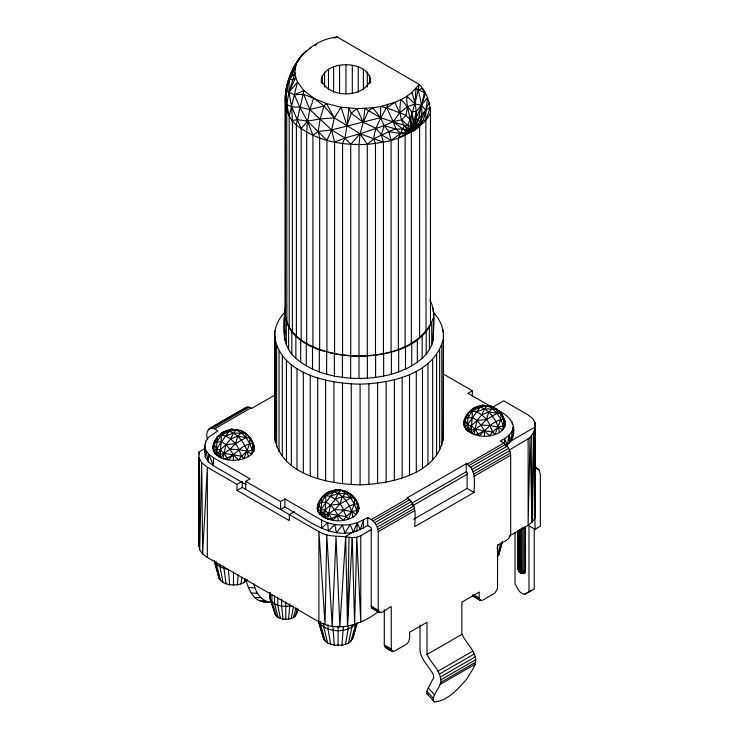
<?xml version="1.0" encoding="UTF-8"?>
<svg xmlns="http://www.w3.org/2000/svg" width="739" height="739" viewBox="0 0 739 739"><rect width="100%" height="100%" fill="white"/><g stroke="black" fill="none" stroke-linecap="round" stroke-linejoin="round"><path stroke-width="1.11" d="M199.16 468.914L198.68 545.373L199.687 549.788L202.643 553.908L207.345 557.446L318.915 621.869C338.896 632.815 361.787 624.095 378.691 611.513M534.666 481.486L534.999 422.625L532.597 418.468L528.117 414.93L503.712 400.834L492.146 407.512M509.199 441.95L535.091 427.003L533.798 432.139L534.5 518.861L535.341 515.175L534.999 422.625L534.5 518.861L532.034 522.297L528.117 525.244L509.189 536.172M494.687 408.713C506.464 414.025 516.69 421.507 513.143 435.992C512.062 440.268 509.31 443.88 505.467 446.042M513.245 426.505C512.801 433.811 506.039 437.968 500.229 441.1C505.882 443.511 510.473 448.869 510.686 455.187L510.686 533.697C510.335 540.477 502.021 542.01 497.606 545.271L497.495 588.66L495.028 592.927L482.789 600.123C478.013 602.377 479.177 594.387 479.306 592.078L461.875 602.137L461.875 634.348C466.161 642.856 474.466 649.849 475.787 659.668C475.648 666.846 470.161 672.675 466.956 678.799C458.448 688.6 448.148 700.711 434.486 701.911L426.92 693.561L426.957 691.196L428.269 687.917L433.821 677.367L433.396 674.864C429.47 666.596 420.907 659.992 420.029 650.449L420.029 625.148M384.289 609.499L384.289 644.916C384.677 648.362 391.578 652.343 394.755 650.957L406.081 644.417C410.228 641.923 409.822 636.464 409.572 632.335L427.003 622.266L427.003 654.477C431.336 663.604 441.562 671.354 440.823 682.337C439.262 688.757 433.156 693.792 433.239 700.609L434.486 701.911M355.265 530.824L345.704 536.348L347.496 626.284L349.03 537.253C339.044 535.526 328.116 537.447 318.915 531.683L242.207 487.398L236.979 490.419L236.979 484.378L207.345 467.27L201.71 462.725L198.92 457.376L199.262 451.797L205.239 448.351M291.443 73.364C282.547 91.35 281.485 117.058 301.189 128.521C320.329 141.722 344.457 145.546 367.292 144.336L373.74 138.83L388.843 131.625L400.603 133.473L410.228 131.875C412.861 119.866 405.683 108.384 406.94 96.236L411.882 92.578L419.207 84.348L337.104 36.95C305.216 40.7 284.635 71.138 285.051 101.899L285.051 313.271C287.573 340.651 319.193 351.598 342.554 354.896C373.685 358.249 412.667 353.371 430.458 324.319L430.458 112.947C430.486 102.416 426.32 92.089 419.207 84.348C416.657 98.324 412.889 112.097 407.808 125.279L410.265 129.888L412.011 130.443C419.983 126.868 426.542 120.873 430.458 112.947M528.117 439.086L528.117 525.244L530.029 437.7L532.034 522.297L533.798 432.139L530.029 437.7L509.189 450.014M228.739 430.504L231.566 429.257L241.08 430.606L245.671 433.257L249.874 437.811L249.754 443.594L243.972 458.623C233.487 462.346 210.901 460.332 213.248 445.007C215.446 436.5 222.984 430.486 231.566 429.257C242.429 429.775 249.329 440.583 252.101 450.079L251.639 454.189L248.313 456.693L243.972 458.623C239.39 454.818 239.704 447.936 235.418 443.686C231.723 439.409 226.993 435.271 221.007 435.363L217.238 437.026L213.248 445.007L214.818 442.818M319.488 501.181L317.853 511.665L321.077 509.347L330.305 496.414L338.092 493.43L350.268 493.643L354.48 498.206L354.351 503.989L348.568 519.009C334.906 524.939 306.103 515.951 321.834 497.412C331.312 485.19 352.854 488.581 357.685 503.499C361.74 510.455 355.237 517.355 348.568 519.009C343.986 515.203 344.3 508.33 340.023 504.072C336.328 499.795 331.589 495.666 325.603 495.749L321.834 497.412L317.853 505.402L318.897 503.943M468.046 414.348L465.93 416.639L465.034 419.66L464.295 427.114L467.519 424.805L476.738 411.863L484.535 408.889L496.71 409.101L500.922 413.655L500.793 419.438L495.01 434.467C481.338 440.398 452.545 431.4 468.277 412.87C477.754 400.64 499.296 404.03 504.127 418.958C508.183 425.913 501.679 432.805 495.01 434.467C490.428 430.661 490.742 423.78 486.465 419.53C482.761 415.244 478.031 411.115 472.045 411.207L468.277 412.87L464.295 420.851L465.339 419.392M411.882 92.578C416.029 104.504 418.486 117.436 413.618 129.556C401.083 140.179 383.236 142.599 367.292 144.336L360.087 133.759L334.388 117.87L323.978 105.982L303.895 90.537L297.521 82.047L295.757 77.53L294.99 72.912L295.231 68.274L296.478 63.693L298.704 59.24L301.882 54.982M217.007 438.504L214.892 440.795L213.996 443.816L213.904 450.984L215.345 454.189L216.472 448.961L217.238 437.026L218.956 435.982M357.288 503.943L358.341 505.402L355.117 498.511L345.676 490.992L336.171 489.652L333.834 491.694L325.603 495.749C326.592 503.259 324.088 510.621 325.336 518.131L328.707 513.753L334.721 509.614L343.783 510.086L351.764 511.637L356.244 514.584L356.697 510.464C354.323 502.049 349.048 494.003 340.864 490.308L333.834 491.694L329.927 491.527L325.603 495.749L321.705 502.104L318.592 504.21L318.5 511.37L319.941 514.584L321.077 509.347L321.834 497.412L324.421 495.851L326.703 492.95L332.402 491.315M487.916 406.145L482.604 405.101L480.276 407.143L472.045 411.207C473.034 418.708 470.531 426.08 471.778 433.581L475.149 429.211L481.154 425.064L490.225 425.535L498.206 427.087L502.686 430.033L504.127 418.958L502.686 417.932L504.774 420.851L501.55 413.96L492.119 406.45L487.306 405.766L480.276 407.143L476.369 406.977L472.045 411.207L468.147 417.553L465.034 419.66L464.942 426.828L466.383 430.033L467.519 424.805L468.277 412.87L470.004 411.826M245.699 489.412L245.699 481.357L280.561 501.485L280.561 509.541L284.921 507.019C306.685 518.833 330.111 540.283 356.928 530.981L357.242 522.824L367.726 517.586C373.389 520.007 377.98 525.364 378.192 531.683L378.192 610.192C379.754 617.083 388.178 606.987 391.264 606.673L391.264 648.944L392.289 651.198M347.496 626.284L352.263 537.65L356.798 537.262L360.761 535.71L371.717 529.383M345.704 536.348L339.838 626.866L336.042 536.542L332.18 626.284L326.786 534.934L325.049 624.584L318.915 531.683L318.915 621.869M433.654 312.763C439.326 318.685 443.132 326.536 443.446 334.795L443.446 435.447C439.844 473.671 391.494 483.888 360.087 484.812C328.236 484.285 279.942 474.798 274.575 436.684L274.575 336.033C274.474 327.128 278.649 318.685 284.7 312.338M274.575 436.684L274.926 330.933M443.095 440.546L443.446 334.795M246.179 484.655L213.442 465.755L208.333 461.801L205.405 457.164L205.063 450.033M205.516 444.518L205.784 441.201L208.74 437.082L217.802 431.031C210.791 424.26 204.925 430.597 207.345 438.818M229.663 584.826L228.388 569.455C223.049 568.467 217.229 566.416 214.439 561.4L219.206 578.785L223.03 582.609L229.663 584.826L237.321 584.826L238.143 574.942M296.385 335.986L296.385 124.614C298.63 113.196 301.494 101.871 303.895 90.537L294.362 94.768L286.122 91.054C289.697 76.459 294.371 61.328 305.955 50.991M356.614 623.273C347.256 633.406 326.878 633.332 318.564 621.869L323.802 639.18L327.636 643.004L334.268 645.212L341.926 645.212L343.33 626.829M429.876 299.979C436.49 312.218 433.156 326.961 433.128 340.236C431.631 347.312 427.382 353.436 422.163 358.323C404.926 373.269 381.287 378.183 359.015 378.47C336.744 378.183 313.105 373.269 295.868 358.323C280.598 345.492 283.009 323.165 285.744 305.586M285.051 313.271L285.513 308.486M284.432 335.414L284.903 330.592M433.128 340.236L433.599 313.271M269.772 592.539L270.317 599.505L275.416 614.82L278.197 617.592L283.019 619.199L288.57 619.199L289.937 603.763M411.318 343.459L411.318 132.096L416.482 111.21L427.585 97.613C425.932 110.333 425.248 126.508 411.318 132.096C400.261 126.341 398.173 110.545 401.249 99.506L406.94 96.236L414.995 104.023L421.489 105.28L425.821 110.277L426.052 331.312M517.9 531.055L517.9 568.503L519.295 571.986C521.05 573.538 525.632 574.711 525.503 571.062L525.503 526.815M244.821 433.276L241.08 430.606L231.566 429.257L229.238 431.299L221.007 435.363C221.986 442.864 219.492 450.236 220.739 457.737L224.111 453.367L230.115 449.22L239.187 449.691L247.168 451.243L251.639 454.189L253.736 451.27L252.101 450.079L253.089 443.114L250.512 438.116L245.671 433.257L233.496 433.045L225.7 436.019L216.472 448.961L213.248 451.27L213.996 443.816L217.109 441.71L221.007 435.363L225.33 431.133L229.238 431.299L236.268 429.922L233.496 433.045L230.725 438.92L225.912 444.666L220.287 449.848L216.869 455.51L216.472 448.961L213.996 443.816L212.536 448.139M330.305 496.414L333.834 491.694L338.092 493.43L342.351 496.608L354.48 498.206L357.593 503.906L358.341 511.665L356.697 510.464L357.685 503.499L356.244 502.483M504.58 444.333L504.58 438.578L507.25 444.869L509.282 435.04L511.203 440.795L512.238 430.92L513.143 435.992L512.626 431.068L513.097 427.641M289.198 327.368L289.198 116.005L294.362 94.768L303.572 94.204L326.389 103.525L341.095 107.21L356.919 108.661L372.881 107.811L380.594 106.518L394.894 102.342L401.249 99.506L407.337 106.684L406.099 115.312L401.647 119.783L393.185 121.621L384.16 125.676L360.087 133.759L344.854 137.999L334.582 142.202L334.582 353.575M287.776 85.558L285.513 97.114L285.513 318.047M237.321 584.826L240.886 583.967L241.949 577.261M341.926 645.212L345.492 644.362L348.198 628.954L348.198 625.665M288.57 619.199L291.166 618.58L293.586 606.239M240.886 583.967L243.953 582.609L244.886 578.323M497.088 548.791L498.021 544.504M205.784 441.201L204.777 445.626L204.888 452.24M199.179 543.165L198.68 545.373L198.92 457.376L199.687 549.788L201.71 462.725L202.643 553.908L207.345 467.27L207.345 557.446M321.28 82.703C320.393 58.723 371.486 58.723 370.59 82.703M253.089 443.114L254.447 448.139L253.736 451.27L252.987 443.511L250.512 438.116L248.221 436.01M326.924 351.746L326.924 140.373L331.635 129.925L334.388 117.87L341.095 107.21L347.025 125.787L344.854 137.999L342.554 143.532L342.554 354.896M370.59 79.249C364.817 98.758 327.063 98.758 321.28 79.249M270.132 595.514L269.772 597.103L275.416 614.82M291.166 618.58C295.84 617.592 296.93 612.871 297.946 608.918M345.492 644.362C355.025 641.997 353.769 630.247 357.039 623.106M500.765 543.331L497.347 556.689L498.825 554.629L502.224 541.761M348.559 643.004L352.392 624.908M416.122 128.096C425.719 117.344 420.99 102.111 418.209 89.705L415.992 88.597L414.995 104.023L407.337 106.684L399.67 112.864L393.185 121.621L396.113 129.103L400.603 133.473C410.57 136.207 417.433 126.766 423.299 120.402L426.052 119.949L430.135 107.645C419.881 112.208 417.295 124.383 410.228 131.875L406.496 131.893L400.603 133.473L391.107 140.373L391.107 351.746M274.575 336.033C279.942 374.146 328.236 383.624 360.087 384.16C391.254 383.31 433.479 374.248 443.095 339.894M293.392 617.592L295.979 607.938M498.825 554.629L502.4 541.595M350.905 641.24L355.607 624.686M285.79 96.172L286.353 94.287M284.432 313.271C288.422 346.988 331.072 355.671 359.015 356.327C386.673 355.745 423.669 348.069 433.128 318.084M292.376 331.793L292.376 120.429L297.762 119.672L307.507 121.15L320.135 118.933L334.388 117.87L326.389 103.525L323.978 105.982L320.135 118.933L318.167 131.459L319.664 138.054L319.664 349.427M352.383 639.18L357.297 622.949M295.092 616.308L297.383 609.019M313.724 97.853L309.872 109.612L307.507 121.15L306.713 132.096L306.713 343.459M296.173 614.82L297.993 609.342M291.914 72.413L293.568 67.498L296.478 63.693L289.291 79.609L288.912 92.236L286.741 104.448L286.908 322.767M317.142 508.534L318.592 504.21L322.573 513.189L323.276 517.088L325.132 514.667L328.707 513.753L346.138 516.57L351.764 511.637L356.697 510.464M463.575 423.983L465.034 419.66L469.006 428.648L469.718 432.537L471.574 430.126L475.149 429.211L492.571 432.019L498.206 427.087L503.139 425.923L504.774 427.114L504.035 419.355L500.922 413.655L488.793 412.066L484.535 408.889L480.276 407.143L476.738 411.863M359.015 355.967L359.015 144.604L360.087 133.759L363.246 122.314L368.318 110.915L372.881 107.811L380.539 117.713L384.16 125.676L388.843 131.625C395.596 127.764 403.051 129.113 410.265 129.888L412.233 128.752L411.06 126.027L407.808 125.279L404.316 125.445L398.367 138.054L398.367 349.427M387.975 104.689C382.423 115.663 374.895 126.083 373.74 138.83L375.477 143.532L375.477 354.896M298.593 60.709L299.822 57.633M340.864 490.308L338.092 493.43L335.321 499.315L330.509 505.051L324.892 510.243L321.465 515.896L321.077 509.347L324.892 510.243L328.707 513.753L332.67 520.219C340.088 513.965 347.136 504.266 357.593 503.906L359.052 508.534M503.139 425.923C500.765 417.498 495.49 409.452 487.306 405.766L484.535 408.889L481.763 414.764L476.951 420.509L471.334 425.692L467.907 431.354L467.519 424.805L471.334 425.692L475.149 429.211L479.112 435.668C486.53 429.414 493.578 419.715 504.035 419.355L505.494 423.983M429.174 102.536L420.011 122.268L413.618 129.556L420.011 122.268L423.299 120.402M321.53 520.108L321.53 528.163L327.663 522.824L328.384 531.11L334.795 524.524L336.411 532.801L342.453 525.106L344.947 533.105L350.11 524.524L357.242 522.824L353.27 531.978L350.11 524.524C340.42 525.808 330.241 524.764 321.53 520.108L284.921 498.973L280.561 501.485M411.318 132.096L408.879 132.29L405.997 133.944L405.129 135.283L405.129 346.656M518.529 567.035L517.9 568.503L519.295 571.986L522.916 573.455M252.101 450.079L247.168 451.243L241.533 456.175L238.919 459.824C231.344 455.409 230.069 445.035 221.312 442.014L217.109 441.71M247.288 579.468L243.953 582.609M346.138 516.57L343.515 520.219C335.94 515.804 334.665 505.421 325.917 502.4L321.705 502.104M492.571 432.019L489.957 435.668C482.382 431.253 481.107 420.879 472.36 417.858L468.147 417.553M225.7 436.019L229.238 431.299C239.963 434.892 246.678 445.922 248.313 456.693M241.533 456.175L224.111 453.367L220.536 454.282L218.679 456.693L216.472 448.961L220.287 449.848L224.111 453.367L228.074 459.824C235.492 453.57 242.531 443.871 252.987 443.511L253.736 445.007L252.165 442.818M220.961 434.005L222.106 432.564L227.797 430.92M471.436 410.579L473.145 408.408L476.941 407.309M309.438 49.088L310.86 47.314M315.063 45.744L316.523 44.026M301.189 339.894L301.189 128.521L307.507 121.15L299.72 107.155L294.362 94.768L297.521 82.047L288.912 92.236L291.609 106.822L292.376 120.429M350.729 355.699L350.729 144.336L360.087 133.759L383.439 142.202L383.439 353.575M230.115 449.22L235.418 443.686L245.985 437.58L250.512 438.116L251.362 441.1M334.721 509.614L340.023 504.072L350.582 497.975L350.268 493.643L352.457 496.608M481.154 425.064L486.465 419.53L497.024 413.424L496.71 409.101L498.899 412.066M518.085 530.676L518.085 569.252L520.958 572.947L522.963 571.423L525.503 571.062M241.283 432.823L237.755 436.222L230.725 438.92M345.889 493.209L342.351 496.608L335.321 499.315M492.331 408.667L488.793 412.066L481.763 414.764M312.902 346.656L312.902 135.283L318.167 131.459L331.635 129.925L380.539 117.713L404.316 125.445L410.265 129.888C416.279 118.083 422.034 106.01 425.368 92.911L418.209 89.705L422.569 88.486L424.463 92.357L418.32 119.589L415.632 126.618L414.69 125.667M209.386 428.528L245.995 407.392L249.126 407.115L251.796 408.381L275.508 394.7M208.278 429.553L247.445 406.949M212.509 428.25L249.126 407.115M214.319 429.017L250.927 407.882M236.979 484.378L242.207 481.357M245.699 481.357L250.059 478.844L213.442 457.7L208.74 454.162L205.784 450.042L204.777 445.626L205.405 457.164L205.784 450.042L208.333 461.801L208.74 454.162L213.442 465.755L213.442 457.7M472.332 396.52L472.332 390.774L467.972 393.287L491.721 406.995M294.51 511.554L289.282 514.575L289.282 520.607L236.979 490.419M466.226 463.741L406.958 497.966C417.369 503.388 414.912 517.171 414.801 526.648L474.078 492.433C474.179 482.946 476.646 469.173 466.226 463.741L466.226 471.796L411.9 503.167M371.218 519.6L407.826 498.465M467.103 464.249L503.712 443.114M373.019 520.921L409.637 499.786M468.905 465.561L505.513 444.425M356.928 530.981L367.726 525.641L371.218 527.655L371.218 606.165L372.234 608.419L379.209 612.446M374.701 522.695L411.318 501.559M470.586 467.334L507.194 446.199M376.151 524.81L412.759 503.675M472.036 469.45L508.644 448.314M412.556 505.799L467.353 474.17M377.259 527.119L413.868 505.984M473.145 471.759L509.753 450.624M377.952 529.457L414.561 508.321M473.838 474.105L510.446 452.97M378.192 531.683L414.801 510.547M474.078 476.322L510.686 455.187M413.757 519.203L467.103 488.405L474.078 492.433M528.995 592.059L528.995 525.771L535.091 529.29L540.32 526.27L540.32 474.309L539.156 469.958L534.86 466.993M520.274 571.533L519.295 571.986L522.963 571.423L522.963 527.175M515.046 532.579L515.046 584.004C517.503 587.681 519.332 593.934 524.635 594.285L528.995 591.773M427.003 654.477L461.875 634.348M437.876 671.289L472.738 651.151M439.391 674.079L474.262 653.95M440.435 676.979L475.297 656.851M440.915 679.797L475.787 659.668M440.823 682.337L475.685 662.199M440.148 684.425L475.011 664.287M398.367 138.054L405.997 133.944M478.844 406.764L482.604 405.101M333.344 490.899L336.171 489.652M334.176 38.225L337.104 36.95M519.406 529.715L519.406 570.554L522.14 572.263L524.274 571.339L525.383 572.032M529.863 591.265L530.944 590.932M524.635 594.285L534.223 589.038L534.223 528.468M323.978 105.982L309.872 109.612L299.72 107.155L291.609 106.822L286.741 104.448L286.122 91.054L285.513 106.675L286.741 104.448L289.198 116.005M291.877 605.583C284.506 607.246 274.779 606.396 270.317 599.505L270.317 592.66M416.482 111.21L412.02 111.885L407.337 106.684M373.805 608.566L372.234 608.419M386.876 647.318L385.315 647.17M234.605 430.458L236.868 430.301M246.142 580.152C248.396 590.064 254.632 602.932 266.631 601.915M263.666 602.017L271.961 602.193M248.572 587.57L254.89 587.819C257.237 594.683 262.521 601.019 269.984 602.267M251.075 593.048L257.394 593.297M254.595 597.472L260.913 597.712M258.89 600.53L265.209 600.779M488.959 406.219L492.119 406.45M523.757 573.538L520.958 572.947L524.487 573.316L522.14 572.263L521.66 571.321L521.66 528.2M520.958 572.947L522.02 573.076L521.115 572.42M349.03 537.253L352.263 537.65L354.628 624.584L356.798 537.262L360.761 621.869L360.761 535.71M408.879 132.29L406.496 131.893L393.185 121.621L386.793 107.848L380.594 106.518L380.539 117.713L364.946 108.522L363.246 122.314L376.068 128.327L381.361 134.72L391.107 140.373L388.843 131.625M522.14 572.263L525.041 572.808L524.274 571.339L524.274 527.092M353.621 498.225L355.117 498.511L354.48 498.206M521.66 571.321L518.63 570.637L518.085 569.252M396.113 129.103L384.16 125.676L381.361 134.72L383.439 142.202M535.96 468.11L537.77 468.665M479.426 599.089L472.452 595.061L474.078 596.567M399.67 112.864L394.894 102.342L386.793 107.848L406.099 115.312L410.311 119.727L411.928 127.219L412.02 111.885L413.683 121.88L412.011 130.443L416.306 118.517L418.32 119.589L420.011 122.268M402.293 128.845L410.228 131.875M500.922 413.655L502.4 416.944M443.446 374.091L472.332 390.774M469.006 428.648L471.574 430.126M535.276 467.713L539.156 469.958M466.226 471.796L467.103 472.295L467.103 488.405M473.329 594.664L479.306 598.11M472.803 595.828L481.052 600.595M473.357 596.345L480.322 600.373M217.968 452.804L220.536 454.282M322.573 513.189L325.132 514.667M371.218 606.165L378.192 610.192M371.338 607.135L378.313 611.162M378.784 611.439L380.779 612.585M371.689 607.911L379.938 612.668M384.289 644.916L391.264 648.944M384.409 645.886L391.384 649.914M384.76 646.662L393.009 651.419M303.572 94.204L309.872 109.612L331.635 129.925L344.854 137.999L350.729 144.336M518.649 568.143L518.048 567.746L518.113 569.935M520.228 571.921L518.593 569.954L518.593 530.242M401.647 119.783L407.808 125.279M293.568 67.498L295.231 68.274L289.291 79.609L293.134 79.664L295.757 77.53L288.912 92.236L294.99 72.912L289.291 79.609L289.097 78.112L289.115 81.466M326.924 140.373L307.507 121.15L312.902 135.283M426.92 693.561L428.167 694.863M428.269 687.917L434.587 694.965M426.957 691.196L433.276 698.244M249.874 437.811L252.987 443.511L254.447 448.139M291.609 106.822L301.189 128.521M534.62 475.593L535.091 529.29M357.242 522.824L360.318 529.697L363.376 520.108L363.376 528.163M253.505 583.579L254.89 587.819M276.497 616.308L271.915 601.731L271.915 594.886M318.518 620.982L323.802 639.18M325.28 641.24L320.587 624.686L320.587 621.388M214.347 560.587L219.206 578.785M278.197 617.592L274.465 603.652L274.465 595.662M220.684 580.845L216.416 564.153L216.416 561.954M331.635 129.925L334.582 142.202M327.636 643.004L323.802 627.097L323.802 623.808M534.713 512.413L535.341 515.175L535.091 427.003M223.03 582.609L219.548 564.31M499.352 432.537C498.298 424.749 494.4 417.526 488.793 412.066L486.465 419.53L476.951 420.509L474.059 434.467L477.727 434.199L484.267 430.763L484.535 436.084M352.909 517.088C351.856 509.291 347.958 502.077 342.351 496.608L340.023 504.072L330.509 505.051L327.617 519.009L331.284 518.75L337.834 515.314L338.092 520.635M280.423 618.58L277.781 605.121L277.781 597.13M330.693 644.362L327.987 628.954L327.987 624.566M226.097 583.967L223.631 566.12M520.542 571.737L520.45 529.041M442.994 431.373L443.446 435.447M283.019 619.199L281.642 606.045L281.642 599.2M433.405 333.483L433.599 335.414M334.268 645.212L332.864 625.73M245.671 433.257L245.985 437.58L237.755 436.222L235.418 443.686L225.912 444.666L223.012 458.623L226.679 458.356L233.228 454.919L233.496 460.24M512.238 422.08L512.339 424.325M512.478 427.696L512.626 431.068M286.769 88.625L286.834 90.509M509.282 435.04L509.467 442.91M531.701 435.908L532.034 522.297M442.873 329.696L442.873 331.987M441.83 344.937L441.83 445.589M439.65 349.889L439.65 450.541M436.583 354.674L436.583 455.326M433.128 308.449L433.128 311.766M432.675 359.246L432.675 459.898M431.724 322.851L431.724 344.993M429.405 327.488L429.405 349.63M427.955 363.56L427.955 464.212M426.209 331.95L426.209 354.092M422.477 367.569L422.477 468.221M422.163 336.18L422.163 358.323M419.604 126.387L419.604 337.76M417.323 340.116L417.323 362.258M416.306 371.227L416.306 471.879M411.752 343.718L411.752 365.86M409.508 374.488L409.508 475.14M405.517 346.933L405.517 369.075M402.164 377.315L402.164 477.967M398.69 349.723L398.69 371.874M394.34 379.689L394.34 480.341M391.374 352.06L391.374 374.202M386.127 381.583L386.127 482.234M383.643 353.907L383.643 376.049M377.62 382.968L377.62 483.62M375.606 355.247L375.606 377.389M369.749 75.563L369.749 83.618M368.909 383.827L368.909 484.479M367.726 517.586L367.726 525.641M367.292 72.136L367.292 87.091M367.292 144.336L367.292 355.699M367.366 356.059L367.366 378.202M363.376 69.189L363.376 89.89M360.087 384.16L360.087 484.812M359.015 356.327L359.015 378.47M358.267 66.926L358.267 92.227M352.318 65.503L352.318 93.105M351.256 383.957L351.256 484.608M350.665 356.059L350.665 378.202M345.935 65.014L345.935 93.77M342.508 383.227L342.508 483.879M342.416 355.247L342.416 377.389M339.561 65.503L339.561 93.105M338.092 626.127L338.092 645.507M334.379 353.907L334.379 376.049M333.945 381.961L333.945 482.613M333.612 66.926L333.612 92.227M328.504 69.189L328.504 89.89M326.656 352.06L326.656 374.202M325.65 380.197L325.65 480.849M324.587 72.136L324.587 87.091M322.121 75.563L322.121 83.618M319.331 349.723L319.331 371.874M317.724 377.934L317.724 478.595M312.514 346.933L312.514 369.075M310.251 375.218L310.251 475.87M306.279 343.718L306.279 365.86M303.313 372.05L303.313 472.701M300.708 340.116L300.708 362.258M296.986 368.493L296.986 469.145M295.868 336.18L295.868 358.323M291.822 331.95L291.822 354.092M291.332 364.567L291.332 465.219M288.616 327.488L288.616 349.63M286.427 360.318L286.427 460.97M286.307 322.851L286.307 344.993M285.79 601.795L285.79 619.411M284.921 498.973L284.921 507.019M284.903 318.084L284.903 340.236M282.316 355.801L282.316 456.462M279.046 351.062L279.046 451.714M276.645 346.157L276.645 446.809M275.157 341.122L275.157 441.774M242.207 482.364L242.207 487.398M233.496 572.023L233.496 585.112M199.262 451.797L199.253 454.079L199.262 451.797M348.928 108.217L347.025 125.787L351.247 113.215L356.919 108.661L363.246 122.314L351.247 113.215L348.928 108.217"/></g></svg>
